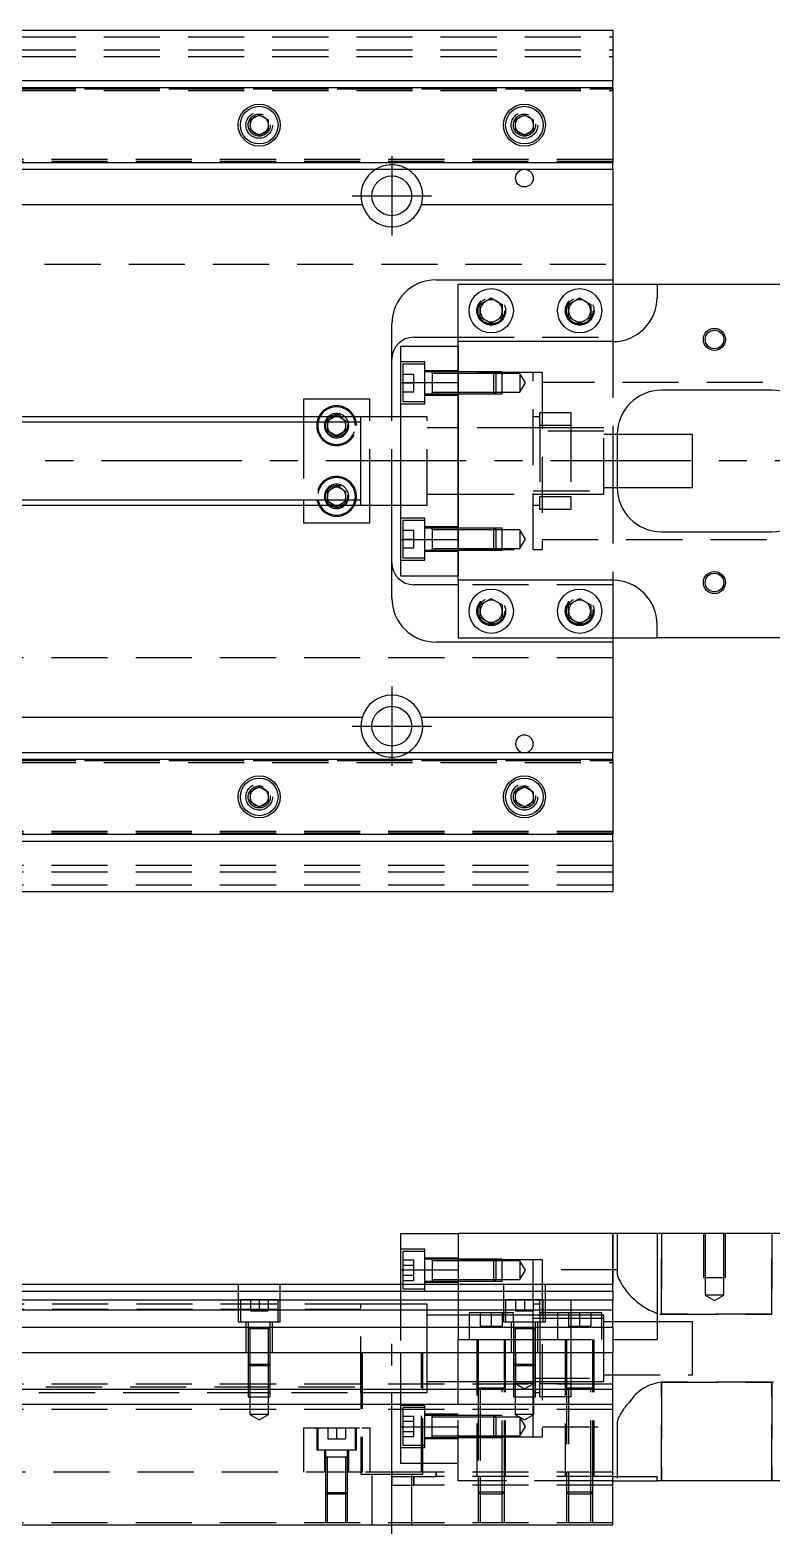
# Model space of a CAD drawing. Extents: x -20 to 1043, y -296 to 102.
# Drawn here: x 688.2 to 856, y -242.8 to 97.5 of the extents above; entities that cross this region are included whole.
import ezdxf

# ---------------------------------------------------------------- set-up
doc = ezdxf.new("R2010")
doc.units = 0
doc.linetypes.add('CENTER', pattern=[50.8, 31.75, -6.35, 6.35, -6.35])
doc.linetypes.add('DASHED', pattern=[19.05, 12.7, -6.35])
doc.layers.get('0').update_dxf_attribs({"linetype": 'CONTINUOUS'})
doc.layers.add('CENTER', color=1, linetype='CENTER')

msp = doc.modelspace()

# ---------------------------------------------------------------- linework, layer by layer
at = {"color": 3, "linetype": 'DASHED'}
for p, q in [((0, 96), (820, 96)), ((0, 93), (820, 93)), ((0, 91.5), (820, 91.5)), ((0, 84.2), (820, 84.2)), ((0, 83.8), (820, 83.8)), ((510, 84.204452), (820, 84.204452)), ((737.5, 76), (737.518502, 76.303588)), ((802.483582, 76.286038), (802.5, 76)), ((820, 68.2), (0, 68.2)), ((820, 67.8), (0, 67.8)), ((820, 67.795548), (510, 67.795548)), ((5.640312, 44.5), (820, 44.5)), ((820, 40), (820, 28)), ((789.5, 34), (789.520026, 34.346056)), ((809.5, 34), (809.520026, 34.346056)), ((785, 28), (820, 28)), ((820, 28), (820, 27)), ((785, 26), (785, 17.78342)), ((820, 27), (820, 6)), ((777.5, 22.42767), (772, 22.42767)), ((772.5, 21.92767), (772.5, 13.42767)), ((777.5, 21.92767), (772.5, 21.92767)), ((777.5, 12.92767), (777.5, 22.42767)), ((785, 20.42767), (777.5, 20.42767)), ((772.5, 19.67767), (775, 19.67767)), ((772.5, 17.67767), (775, 17.67767)), ((775, 17.67767), (775, 19.67767)), ((775, 15.67767), (775, 17.67767)), ((779.1, 20.17767), (777.5, 20.17767)), ((779.1, 20.17767), (779.095, 20.17767)), ((779.1, 20.17767), (779.1, 19.92022)), ((779.1, 19.920202), (779.1, 20.17767)), ((779.105, 20.17767), (779.1, 20.17767)), ((784.99998, 20.17767), (779.1, 20.17767)), ((779.1, 19.92022), (779.1, 15.435068)), ((784.99998, 19.77767), (779.1, 19.77767)), ((793.1, 20.17767), (785, 20.17767)), ((793.1, 20.177664), (785, 20.177664)), ((802, 20), (785, 20)), ((793.5, 19.77767), (785, 19.77767)), ((793.1, 15.17767), (793.1, 20.17767)), ((793.5, 19.77767), (793.1, 20.17767)), ((795, 20.177664), (793.10002, 20.177664)), ((793.5, 19.77767), (793.5, 15.57767)), ((795, 19.77767), (793.50002, 19.77767)), ((795, 15.177674), (795, 20.177664)), ((799, 19.77767), (795, 19.77767)), ((799, 19.77767), (799, 15.57767)), ((800.212436, 17.67767), (799, 19.77767)), ((799, 15.57767), (800.212436, 17.67767)), ((802, -20), (802, 20)), ((804, 20), (802, 20)), ((804, 20), (804, -20)), ((873, 17.75), (804, 17.75)), ((772.5, 15.67767), (775, 15.67767)), ((777.5, 15.17767), (779.1, 15.17767)), ((777.5, 14.92767), (785, 14.92767)), ((779.095, 15.17767), (779.1, 15.17767)), ((779.1, 15.57767), (784.99998, 15.57767)), ((779.1, 15.17767), (779.1, 15.435118)), ((779.1, 15.435068), (779.1, 15.17767)), ((779.1, 15.17767), (779.105, 15.17767)), ((779.1, 15.17767), (784.99998, 15.17767)), ((785, 15.57767), (793.5, 15.57767)), ((785, 15.177674), (793.1, 15.177674)), ((785, 15.17767), (793.1, 15.17767)), ((793.1, 15.17767), (793.5, 15.57767)), ((793.10002, 15.177674), (795, 15.177674)), ((793.50002, 15.57767), (795, 15.57767)), ((795, 15.57767), (799, 15.57767)), ((756.964102, 10), (757.5, 10.309402)), ((757.5, 10.309402), (758.035898, 10)), ((772, 12.92767), (777.5, 12.92767)), ((772.5, 13.42767), (777.5, 13.42767)), ((803.5, 11), (810.5, 11)), ((803.5, 8), (803.5, 11)), ((810.5, 11), (810.5, 8)), ((750, 10), (750, 8.75)), ((750, 8.75), (750, -8.75)), ((755.5, 9.1547), (756.964102, 10)), ((755.5, 8.75), (755.5, 9.1547)), ((755.5, 6.8453), (755.5, 8.75)), ((757.5, 5.690598), (755.5, 6.8453)), ((759.5, 6.8453), (757.5, 5.690598)), ((758.035898, 10), (759.5, 9.1547)), ((759.5, 9.1547), (759.5, 8.75)), ((759.5, 8.75), (759.5, 6.8453)), ((759.983582, 8.286038), (760, 8)), ((765, -10), (765, 10)), ((770, -10), (770, 10)), ((778, 10), (772, 10)), ((778, -10), (778, 10)), ((785, 7.5), (778, 7.5)), ((802.005, 7.5), (785, 7.5)), ((810.5, 7.5), (801.995, 7.5)), ((803.5, 10), (802, 10)), ((810.5, 8), (803.5, 8)), ((803.5, 8), (803.5, -8)), ((810.5, 8), (810.5, -8)), ((818, 7.5), (810.5, 7.5)), ((818, -7.5), (818, 7.5)), ((818, 6.75), (802, 6.75)), ((821, 6), (818, 6)), ((820, 6), (820, -6)), ((755.5, -6.8453), (757.5, -5.690598)), ((757.5, -5.690598), (759.5, -6.8453)), ((802, -6.75), (818, -6.75)), ((818, -6), (821, -6)), ((820, -6), (820, -27)), ((750, -8.75), (750, -10)), ((755.5, -8.75), (755.5, -6.8453)), ((755.5, -9.1547), (755.5, -8.75)), ((756.964102, -10), (755.5, -9.1547)), ((759.5, -9.1547), (758.035898, -10)), ((759.5, -6.8453), (759.5, -8.75)), ((759.5, -8.75), (759.5, -9.1547)), ((759.983582, -7.713962), (760, -8)), ((763, -10), (763, -9.999498)), ((772, -10), (778, -10)), ((778, -7.5), (785, -7.5)), ((785, -7.5), (802.005, -7.5)), ((801.995, -7.5), (810.5, -7.5)), ((802, -10), (803.5, -10)), ((803.5, -8), (810.5, -8)), ((803.5, -11), (803.5, -8)), ((810.5, -7.5), (818, -7.5)), ((810.5, -8), (810.5, -11)), ((777.5, -12.92767), (772, -12.92767)), ((772.5, -13.42767), (772.5, -21.92767)), ((777.5, -13.42767), (772.5, -13.42767)), ((777.5, -22.42767), (777.5, -12.92767)), ((810.5, -11), (803.5, -11)), ((772.5, -15.67767), (775, -15.67767)), ((775, -17.67767), (775, -15.67767)), ((785, -14.92767), (777.5, -14.92767)), ((779.1, -15.17767), (777.5, -15.17767)), ((779.1, -15.17767), (779.095, -15.17767)), ((779.1, -15.17767), (779.1, -15.435118)), ((779.1, -15.435136), (779.1, -15.17767)), ((784.99998, -15.17767), (779.1, -15.17767)), ((779.105, -15.17767), (779.1, -15.17767)), ((779.1, -15.435118), (779.1, -19.920272)), ((784.99998, -15.57767), (779.1, -15.57767)), ((793.1, -15.17767), (785, -15.17767)), ((793.1, -15.177674), (785, -15.177674)), ((793.5, -15.57767), (785, -15.57767)), ((793.1, -20.17767), (793.1, -15.17767)), ((793.5, -15.57767), (793.1, -15.17767)), ((795, -15.177674), (793.10002, -15.177674)), ((793.5, -15.57767), (793.5, -19.77767)), ((795, -15.57767), (793.50002, -15.57767)), ((795, -20.177664), (795, -15.177674)), ((799, -15.57767), (795, -15.57767)), ((799, -15.57767), (799, -19.77767)), ((800.212436, -17.67767), (799, -15.57767)), ((772.5, -17.67767), (775, -17.67767)), ((772.5, -19.67767), (775, -19.67767)), ((775, -19.67767), (775, -17.67767)), ((777.5, -20.17767), (779.1, -20.17767)), ((779.095, -20.17767), (779.1, -20.17767)), ((779.1, -19.77767), (784.99998, -19.77767)), ((779.1, -20.17767), (779.1, -19.92022)), ((779.1, -19.920272), (779.1, -20.17767)), ((779.1, -20.17767), (784.99998, -20.17767)), ((779.1, -20.17767), (779.105, -20.17767)), ((785, -17.78342), (785, -26)), ((785, -19.77767), (793.5, -19.77767)), ((785, -20), (802, -20)), ((785, -20.177664), (793.1, -20.177664)), ((785, -20.17767), (793.1, -20.17767)), ((793.1, -20.17767), (793.5, -19.77767)), ((793.10002, -20.177664), (795, -20.177664)), ((793.50002, -19.77767), (795, -19.77767)), ((795, -19.77767), (799, -19.77767)), ((799, -19.77767), (800.212436, -17.67767)), ((802, -20), (804, -20)), ((804, -17.75), (873, -17.75)), ((772, -22.42767), (777.5, -22.42767)), ((772.5, -21.92767), (777.5, -21.92767)), ((777.5, -20.42767), (785, -20.42767)), ((820, -27), (820, -28)), ((820, -28), (785, -28)), ((820, -28), (820, -40)), ((789.5, -34), (789.520026, -33.653944)), ((815.477798, -33.635694), (815.5, -34)), ((820, -44.5), (5.640312, -44.5)), ((0, -67.8), (820, -67.8)), ((510, -67.795548), (820, -67.795548)), ((0, -68.2), (820, -68.2)), ((742.483582, -75.713962), (742.5, -76)), ((802.483582, -75.713962), (802.5, -76)), ((820, -83.8), (0, -83.8)), ((820, -84.2), (0, -84.2)), ((820, -84.204452), (510, -84.204452)), ((820, -91.5), (0, -91.5)), ((820, -93), (0, -93)), ((820, -96), (0, -96)), ((820, -174.76), (820, -186.26)), ((821, -174.76), (821, -184.054836)), ((831, -193.074786), (831, -174.76)), ((831, -174.76), (831, -193.074786)), ((840.500006, -174.76), (840.500006, -184.76)), ((840.9, -174.76), (840.9, -184.76)), ((845.1, -184.76), (845.1, -174.76)), ((845.499994, -184.76), (845.499994, -174.76)), ((856, -174.76), (856, -193.074786)), ((856, -193.074786), (856, -174.76)), ((777.5, -178.33233), (772, -178.33233)), ((772.5, -178.83233), (772.5, -183.08233)), ((777.5, -178.83233), (772.5, -178.83233)), ((777.5, -183.08233), (777.5, -178.33233)), ((785, -180.33233), (777.5, -180.33233)), ((772.5, -180.77293), (775, -180.77293)), ((772.5, -181.92763), (775, -181.92763)), ((772.5, -183.08233), (772.5, -186.26)), ((775, -181.92763), (775, -180.77293)), ((775, -184.237032), (775, -181.92763)), ((779.1, -180.58233), (777.5, -180.58233)), ((777.5, -187.83233), (777.5, -183.08233)), ((779.1, -180.58233), (779.095, -180.58233)), ((779.1, -180.582326), (779.1, -180.583182)), ((779.1, -180.58233), (779.1, -180.83978)), ((779.1, -180.839798), (779.1, -180.58233)), ((784.99998, -180.58233), (779.1, -180.58233)), ((779.105, -180.58233), (779.1, -180.58233)), ((779.1, -180.83978), (779.1, -185.58233)), ((784.99998, -180.98233), (779.1, -180.98233)), ((793.1, -180.58233), (785, -180.58233)), ((793.100006, -180.582336), (785, -180.582336)), ((793.27767, -180.76), (785, -180.76)), ((793.5, -180.98233), (785, -180.98233)), ((793.1, -183.08233), (793.1, -180.58233)), ((793.5, -180.98233), (793.1, -180.58233)), ((793.1, -185.58233), (793.1, -183.08233)), ((795, -180.582336), (793.10002, -180.582336)), ((795, -180.76), (793.27767, -180.76)), ((793.5, -180.98233), (793.5, -185.18233)), ((795, -180.98233), (793.50002, -180.98233)), ((795, -185.582326), (795, -180.582336)), ((802, -180.76), (795, -180.76)), ((799, -180.98233), (795, -180.98233)), ((799, -180.98233), (799, -185.18233)), ((800.212436, -183.08233), (799, -180.98233)), ((799, -185.18233), (800.212436, -183.08233)), ((802, -189.76), (802, -180.76)), ((804, -180.76), (802, -180.76)), ((804, -180.76), (804, -220.76)), ((821, -183.01), (804, -183.01)), ((735.25, -186.26), (735.25, -194.76)), ((744.75, -194.76), (744.75, -186.26)), ((772, -186.26), (772, -201.76)), ((772.5, -184.237032), (775, -184.237032)), ((772.5, -185.391732), (775, -185.391732)), ((772.5, -186.26), (772.5, -187.33233)), ((775, -185.391732), (775, -184.237032)), ((777.5, -185.58233), (779.105, -185.58233)), ((777.5, -185.83233), (785, -185.83233)), ((779.095, -185.58233), (784.99998, -185.58233)), ((779.1, -185.18233), (784.99998, -185.18233)), ((785, -185.18233), (793.5, -185.18233)), ((785, -185.582326), (793.100006, -185.582326)), ((785, -185.58233), (793.1, -185.58233)), ((785, -186.26), (785, -198.76)), ((793.1, -185.58233), (793.5, -185.18233)), ((793.10002, -185.582326), (795, -185.582326)), ((793.50002, -185.18233), (795, -185.18233)), ((795, -185.18233), (799, -185.18233)), ((795.25, -186.26), (795.25, -194.76)), ((804.75, -194.76), (804.75, -186.26)), ((821, -184.054836), (821.035862, -184.383408)), ((840.500006, -184.76), (845.499994, -184.76)), ((840.9, -184.76), (840.9, -188.76)), ((845.1, -188.76), (845.1, -184.76)), ((744.25, -189.76), (735.75, -189.76)), ((735.75, -189.76), (735.75, -194.76)), ((738, -189.76), (738, -192.26)), ((740, -189.76), (740, -192.26)), ((742, -189.76), (742, -192.26)), ((744.25, -194.76), (744.25, -189.76)), ((772, -187.83233), (777.5, -187.83233)), ((772.5, -187.33233), (777.5, -187.33233)), ((804.25, -189.76), (795.75, -189.76)), ((795.75, -189.76), (795.75, -194.76)), ((798, -189.76), (798, -192.26)), ((800, -189.76), (800, -192.26)), ((802, -189.76), (802, -192.26)), ((803.5, -192.76), (803.5, -189.76)), ((804.25, -189.76), (810.5, -189.76)), ((804.25, -194.76), (804.25, -189.76)), ((810.5, -189.76), (810.5, -192.76)), ((843, -188.76), (840.9, -188.76)), ((840.9, -188.76), (843, -189.972436)), ((845.1, -188.76), (843, -188.76)), ((843, -189.972436), (845.1, -188.76)), ((763, -192.01), (25, -192.01)), ((763, -190.76), (503.5, -190.76)), ((738, -192.26), (740, -192.26)), ((740, -192.26), (742, -192.26)), ((763, -190.76), (762.995, -190.76)), ((763, -190.760502), (763, -190.76)), ((772, -190.76), (763, -190.76)), ((763.005, -190.76), (763, -190.76)), ((763, -210.76), (763, -190.760502)), ((778, -190.76), (772, -190.76)), ((778, -200.76), (778, -190.76)), ((778, -200.76), (778, -190.76)), ((785, -193.26), (778, -193.26)), ((787.5, -193.26), (785, -193.26)), ((795.75, -192.76), (787.5, -192.76)), ((787.5, -192.76), (787.5, -198.76)), ((795.75, -193.26), (787.5, -193.26)), ((790, -192.76), (790, -195.76)), ((792.5, -192.76), (792.5, -195.76)), ((795, -192.76), (795, -195.76)), ((797.5, -192.76), (795.75, -192.76)), ((797.5, -193.26), (795.75, -193.26)), ((797.5, -194.76), (797.5, -192.76)), ((802, -193.26), (797.5, -193.26)), ((798, -192.26), (800, -192.26)), ((800, -192.26), (802, -192.26)), ((802, -193.26), (801.995, -193.26)), ((803.5, -190.76), (802, -190.76)), ((802, -194.76), (802, -192.26)), ((802.005, -193.26), (802, -193.26)), ((803.5, -193.26), (802, -193.26)), ((804.25, -192.76), (803.5, -192.76)), ((803.5, -192.76), (803.5, -194.76)), ((804.25, -193.26), (803.5, -193.26)), ((807.5, -192.76), (804.25, -192.76)), ((807.5, -193.26), (804.25, -193.26)), ((817.5, -192.76), (807.5, -192.76)), ((807.5, -192.76), (807.5, -198.76)), ((810.5, -193.26), (807.5, -193.26)), ((810, -192.76), (810, -195.76)), ((810.5, -192.76), (810.5, -198.76)), ((817.5, -193.26), (810.5, -193.26)), ((812.5, -192.76), (812.5, -195.76)), ((815, -192.76), (815, -195.76)), ((817.5, -198.76), (817.5, -192.76)), ((818, -193.26), (817.5, -193.26)), ((818, -198.76), (818, -193.26)), ((830.61503, -193.059374), (831, -193.074786)), ((856, -193.074786), (831, -193.074786)), ((831, -193.074786), (856, -193.074786)), ((735.25, -194.76), (744.75, -194.76)), ((737, -194.76), (737, -201.76)), ((737.5, -194.76), (737.5, -196.36)), ((737.5, -196.355), (737.5, -196.36)), ((737.5, -196.36), (737.757448, -196.36)), ((737.757468, -196.36), (737.5, -196.36)), ((737.5, -196.36), (737.5, -196.365)), ((737.5, -196.36), (737.5, -201.75998)), ((742.242552, -196.36), (737.757468, -196.36)), ((737.9, -196.36), (737.9, -201.75998)), ((742.1, -201.75998), (742.1, -196.36)), ((742.5, -196.36), (742.242552, -196.36)), ((742.242602, -196.36), (742.5, -196.36)), ((742.5, -196.36), (742.5, -194.76)), ((742.5, -196.36), (742.5, -196.355)), ((742.5, -196.365), (742.5, -196.36)), ((742.5, -201.75998), (742.5, -196.36)), ((743, -201.76), (743, -194.76)), ((790, -195.76), (792.5, -195.76)), ((792.5, -195.76), (795, -195.76)), ((795.25, -194.76), (804.75, -194.76)), ((797, -194.76), (797, -201.76)), ((797.5, -194.76), (797.5, -196.36)), ((797.5, -196.355), (797.5, -196.36)), ((797.5, -196.36), (797.757448, -196.36)), ((797.757468, -196.36), (797.5, -196.36)), ((797.5, -196.36), (797.5, -201.75998)), ((797.5, -196.36), (797.5, -196.365)), ((802.242552, -196.36), (797.757468, -196.36)), ((797.9, -196.36), (797.9, -201.75998)), ((803.5, -194.01), (802, -194.01)), ((802, -196.358864), (802, -194.76)), ((802, -198.76), (802, -196.358864)), ((802.1, -201.75998), (802.1, -196.36)), ((802.5, -196.36), (802.242552, -196.36)), ((802.242602, -196.36), (802.5, -196.36)), ((802.5, -196.36), (802.5, -194.76)), ((802.5, -196.36), (802.5, -196.355)), ((802.5, -201.75998), (802.5, -196.36)), ((802.5, -196.365), (802.5, -196.36)), ((803, -201.76), (803, -194.76)), ((804.25, -194.01), (803.5, -194.01)), ((803.5, -194.76), (803.5, -198.76)), ((807.5, -194.01), (804.25, -194.01)), ((810.5, -194.01), (807.5, -194.01)), ((810, -195.76), (812.5, -195.76)), ((817.5, -194.01), (810.5, -194.01)), ((812.5, -195.76), (815, -195.76)), ((818, -194.01), (817.5, -194.01)), ((820, -194.76), (818, -194.76)), ((830, -194.76), (820, -194.76)), ((838, -194.76), (830, -194.76)), ((838, -200.76), (838, -194.76)), ((785, -201.76), (785, -198.76)), ((785, -198.76), (797.5, -198.76)), ((789.25, -198.76), (789.25, -229.76)), ((789.5, -198.76), (789.5, -201.76)), ((795.5, -209.765), (795.5, -198.76)), ((795.75, -229.76), (795.75, -198.76)), ((797.5, -198.76), (797.9, -198.76)), ((797.9, -198.76), (802.1, -198.76)), ((802, -200.76), (802, -198.76)), ((802.1, -198.76), (802.5, -198.76)), ((802.5, -198.76), (820, -198.76)), ((803.5, -198.76), (803.5, -208.76)), ((809.25, -198.76), (809.25, -229.76)), ((809.5, -198.76), (809.5, -209.765)), ((810.5, -198.76), (810.5, -208.76)), ((815.5, -209.765), (815.5, -198.76)), ((815.75, -229.76), (815.75, -198.76)), ((818, -200.76), (818, -198.76)), ((737.5, -201.76), (737.5, -204.36)), ((737.500006, -201.76), (737.500006, -204.360006)), ((737.9, -201.76), (737.9, -204.76)), ((742.1, -204.76), (742.1, -201.76)), ((742.499994, -204.360006), (742.499994, -201.76)), ((742.5, -204.36), (742.5, -201.76)), ((763, -201.76), (763, -229.26)), ((763.291796, -201.76), (763.291796, -228.76)), ((772, -201.76), (772, -210.06)), ((776.708204, -228.76), (776.708204, -201.76)), ((777, -229.26), (777, -201.76)), ((778, -210.76), (778, -200.76)), ((778, -210.76), (778, -200.76)), ((785, -210.06), (785, -201.76)), ((789.5, -201.76), (789.5, -209.76)), ((797.5, -201.76), (797.5, -204.36)), ((797.500006, -201.76), (797.500006, -204.360006)), ((797.9, -201.76), (797.9, -204.76)), ((798, -201.76), (798, -208.76)), ((802, -201.76), (802, -200.76)), ((802, -208.76), (802, -201.76)), ((802.1, -204.76), (802.1, -201.76)), ((802.499994, -204.360006), (802.499994, -201.76)), ((802.5, -204.36), (802.5, -201.76)), ((818, -208.26), (818, -200.76)), ((838, -206.76), (838, -200.76)), ((737.5, -204.36), (742.5, -204.36)), ((737.5, -204.36), (737.9, -204.76)), ((737.500006, -204.36002), (737.500006, -210.06)), ((742.1, -204.76), (737.9, -204.76)), ((737.9, -204.76002), (737.9, -211.76)), ((742.1, -204.76), (742.5, -204.36)), ((742.1, -211.76), (742.1, -204.76002)), ((742.499994, -210.06), (742.499994, -204.36002)), ((797.5, -204.36), (802.5, -204.36)), ((797.5, -204.36), (797.9, -204.76)), ((797.500006, -204.36002), (797.500006, -210.06)), ((802.1, -204.76), (797.9, -204.76)), ((797.9, -204.76002), (797.9, -211.76)), ((802, -207.51), (818, -207.51)), ((802.1, -204.76), (802.5, -204.36)), ((802.1, -211.76), (802.1, -204.76002)), ((802.499994, -210.06), (802.499994, -204.36002)), ((818, -206.76), (838, -206.76)), ((820, -208.91), (0, -208.91)), ((25, -209.51), (763, -209.51)), ((442.499994, -210.76), (763, -210.76)), ((737.500006, -210.06), (737.500006, -211.76)), ((737.500006, -210.76), (742.499994, -210.76)), ((742.499994, -211.76), (742.499994, -210.06)), ((762.995, -210.76), (763, -210.76)), ((763, -210.76), (763.291796, -210.76)), ((763, -210.76), (763.005, -210.76)), ((763.291796, -210.76), (772, -210.76)), ((772, -210.06), (772, -213.46)), ((772, -210.76), (778, -210.76)), ((778, -208.26), (785, -208.26)), ((785, -208.26), (789.5, -208.26)), ((785, -213.46), (785, -210.06)), ((789.5, -208.26), (802.005, -208.26)), ((789.5, -209.755), (789.5, -209.76)), ((789.849602, -209.76), (789.5, -209.76)), ((789.5, -209.76), (789.5, -209.765)), ((789.5, -209.76), (789.5, -210.06)), ((789.5, -210.06), (789.5, -213.46)), ((795.15035, -209.76), (789.849602, -209.76)), ((790, -209.76), (790, -210.06)), ((790, -210.06), (790, -213.46)), ((795, -229.75998), (795, -209.76)), ((795.5, -209.76), (795.15035, -209.76)), ((795.5, -229.75998), (795.5, -209.755)), ((797.500006, -210.06), (797.500006, -211.76)), ((802, -208.76), (798, -208.76)), ((798, -208.76), (800, -209.9147)), ((800, -209.9147), (802, -208.76)), ((801.995, -208.26), (810.5, -208.26)), ((802, -220.76), (802, -208.76)), ((802, -210.76), (803.5, -210.76)), ((802.005, -208.26), (810.5, -208.26)), ((802.499994, -211.76), (802.499994, -210.06)), ((803.5, -208.76), (810.5, -208.76)), ((803.5, -211.76), (803.5, -208.76)), ((809.5, -209.755), (809.5, -229.75998)), ((809.5, -209.76), (809.84965, -209.76)), ((809.849602, -209.76), (809.5, -209.76)), ((815.15035, -209.76), (809.849602, -209.76)), ((810, -209.76), (810, -229.75998)), ((810.5, -208.26), (818, -208.26)), ((810.5, -208.76), (810.5, -211.76)), ((815, -229.75998), (815, -209.76)), ((815.150204, -209.76), (815.5, -209.76)), ((815.5, -209.76), (815.15035, -209.76)), ((815.5, -229.75998), (815.5, -209.755)), ((831, -208.445214), (856, -208.445214)), ((856, -208.445214), (831, -208.445214)), ((831, -230.76), (831, -208.445214)), ((831, -208.445214), (831, -230.76)), ((856, -208.445214), (856, -230.76)), ((856, -230.76), (856, -208.445214)), ((856.383512, -208.460578), (856, -208.445214)), ((737.500006, -211.76), (742.499994, -211.76)), ((737.9, -211.76), (737.9, -215.76)), ((742.1, -215.76), (742.1, -211.76)), ((772, -213.46), (772, -218.54342)), ((777.5, -213.68767), (772, -213.68767)), ((772.5, -214.18767), (772.5, -218.43767)), ((777.5, -214.18767), (772.5, -214.18767)), ((777.5, -218.43767), (777.5, -213.68767)), ((785, -229.76), (785, -213.46)), ((789.5, -213.46), (789.5, -229.75998)), ((790, -213.46), (790, -229.75998)), ((797.500006, -211.76), (802.499994, -211.76)), ((797.9, -211.76), (797.9, -215.76)), ((802.1, -215.76), (802.1, -211.76)), ((810.5, -211.76), (803.5, -211.76)), ((820, -214.61), (0, -214.61)), ((742.1, -215.76), (737.9, -215.76)), ((737.9, -215.76), (740, -216.972436)), ((740, -216.972436), (742.1, -215.76)), ((772.5, -216.128268), (775, -216.128268)), ((772.5, -217.282968), (775, -217.282968)), ((775, -217.282968), (775, -216.128268)), ((775, -219.59237), (775, -217.282968)), ((785, -215.68767), (777.5, -215.68767)), ((779.105, -215.93767), (777.5, -215.93767)), ((784.99998, -215.93767), (779.095, -215.93767)), ((779.1, -215.93767), (779.1, -216.195118)), ((779.1, -220.93767), (779.1, -215.93767)), ((784.99998, -216.33767), (779.1, -216.33767)), ((789.5, -215.93767), (785, -215.93767)), ((789.5, -215.937674), (785, -215.937674)), ((789.5, -216.33767), (785, -216.33767)), ((790, -215.93767), (789.5, -215.93767)), ((790, -215.937674), (789.5, -215.937674)), ((790, -216.33767), (789.5, -216.33767)), ((793.1, -215.93767), (790, -215.93767)), ((793.100006, -215.937674), (790, -215.937674)), ((793.5, -216.33767), (790, -216.33767)), ((793.1, -218.43767), (793.1, -215.93767)), ((793.5, -216.33767), (793.1, -215.93767)), ((795, -215.937674), (793.10002, -215.937674)), ((793.5, -216.33767), (793.5, -218.43767)), ((795, -216.33767), (793.50002, -216.33767)), ((799, -216.33767), (795, -216.33767)), ((802.1, -215.76), (797.9, -215.76)), ((797.9, -215.76), (800, -216.972436)), ((799, -216.33767), (799, -220.53767)), ((800.212436, -218.43767), (799, -216.33767)), ((800, -216.972436), (802.1, -215.76)), ((821.02814, -217.176646), (821, -217.465164)), ((821, -217.465164), (821, -230.76)), ((821.119076, -216.829652), (821.02814, -217.176646)), ((750, -218.76), (750, -228.76)), ((750, -218.76), (763.291796, -218.76)), ((753, -218.76), (753, -223.76)), ((753.25, -218.76), (753.25, -223.76)), ((755.5, -218.76), (755.5, -221.26)), ((757.5, -218.76), (757.5, -221.26)), ((759.5, -218.76), (759.5, -221.26)), ((761.75, -223.76), (761.75, -218.76)), ((762, -223.76), (762, -218.76)), ((763.291796, -218.76), (765, -218.76)), ((765, -218.76), (765, -228.76)), ((772, -218.54342), (772, -226.76)), ((772, -218.54342), (776.708204, -218.54342)), ((772.5, -218.43767), (772.5, -222.68767)), ((772.5, -219.59237), (775, -219.59237)), ((772.5, -220.74707), (775, -220.74707)), ((775, -220.74707), (775, -219.59237)), ((776.708204, -218.54342), (785, -218.54342)), ((777.5, -223.18767), (777.5, -218.43767)), ((777.5, -220.93767), (779.105, -220.93767)), ((779.095, -220.93767), (784.99998, -220.93767)), ((779.1, -220.53767), (784.99998, -220.53767)), ((785, -220.53767), (789.5, -220.53767)), ((785, -220.76), (789.5, -220.76)), ((785, -220.937664), (789.5, -220.937664)), ((785, -220.93767), (789.5, -220.93767)), ((789.5, -220.53767), (790, -220.53767)), ((789.5, -220.76), (790, -220.76)), ((789.5, -220.937664), (790, -220.937664)), ((789.5, -220.93767), (790, -220.93767)), ((790, -220.53767), (793.5, -220.53767)), ((790, -220.76), (793.27767, -220.76)), ((790, -220.937664), (793.100006, -220.937664)), ((790, -220.93767), (793.1, -220.93767)), ((793.1, -220.93767), (793.1, -218.43767)), ((793.1, -220.93767), (793.5, -220.53767)), ((793.10002, -220.937664), (795, -220.937664)), ((793.27767, -220.76), (802, -220.76)), ((793.5, -218.43767), (793.5, -220.53767)), ((793.50002, -220.53767), (795, -220.53767)), ((795, -220.53767), (799, -220.53767)), ((799, -220.53767), (800.212436, -218.43767)), ((802, -220.76), (804, -220.76)), ((804, -218.51), (821, -218.51)), ((753, -223.76), (762, -223.76)), ((754.75, -223.76), (754.75, -228.76)), ((755, -223.76), (755, -225.365)), ((755.5, -221.26), (757.5, -221.26)), ((757.5, -221.26), (759.5, -221.26)), ((760, -225.365), (760, -223.76)), ((760.25, -228.76), (760.25, -223.76)), ((772, -223.18767), (777.5, -223.18767)), ((772.5, -222.68767), (777.5, -222.68767)), ((777.5, -221.18767), (785, -221.18767)), ((755, -225.355), (755, -228.75998)), ((755, -225.36), (755.257448, -225.36)), ((755.257468, -225.36), (755, -225.36)), ((759.742552, -225.36), (755.257468, -225.36)), ((755.4, -225.36), (755.4, -228.75998)), ((759.6, -228.75998), (759.6, -225.36)), ((760, -225.36), (759.742552, -225.36)), ((759.742602, -225.36), (760, -225.36)), ((760, -228.75998), (760, -225.355)), ((772, -226.76), (785, -226.76)), ((763.291796, -228.76), (0, -228.76)), ((755, -228.76), (755, -233.36)), ((755.000006, -228.76), (755.000006, -233.360006)), ((755.4, -228.76), (755.4, -233.76)), ((759.6, -233.76), (759.6, -228.76)), ((759.999994, -233.360006), (759.999994, -228.76)), ((760, -233.36), (760, -228.76)), ((763, -229.26), (770, -229.26)), ((776.708204, -228.76), (763.291796, -228.76)), ((776.708204, -228.76), (763.291796, -228.76)), ((765.5, -229.26), (765.5, -240.76)), ((765.5, -229.26), (765.5, -240.76)), ((770, -228.76), (770, -229.76)), ((770, -229.26), (777, -229.26)), ((770, -229.76), (780, -229.76)), ((770, -229.76), (770, -231.76)), ((774.5, -240.76), (774.5, -229.26)), ((775, -231.76), (775, -229.76)), ((775, -229.76), (775, -231.76)), ((820, -228.76), (776.708204, -228.76)), ((780, -229.76), (780, -228.76)), ((780, -228.76), (780, -229.76)), ((820, -229.76), (780, -229.76)), ((785, -230.76), (785, -229.76)), ((815, -230.76), (785, -230.76)), ((789.5, -229.76), (789.5, -233.26)), ((789.500006, -229.76), (789.500006, -233.260006)), ((790, -229.76), (790, -233.76)), ((795, -233.76), (795, -229.76)), ((795.499994, -233.260006), (795.499994, -229.76)), ((795.5, -233.26), (795.5, -229.76)), ((809.5, -229.76), (809.5, -233.26)), ((809.500006, -229.76), (809.500006, -233.260006)), ((810, -229.76), (810, -233.76)), ((815, -233.76), (815, -229.76)), ((815.5, -230.76), (815, -230.76)), ((815.499994, -233.260006), (815.499994, -229.76)), ((815.5, -233.26), (815.5, -229.76)), ((820, -230.76), (815.5, -230.76)), ((755, -233.36), (760, -233.36)), ((755, -233.36), (755.4, -233.76)), ((755.000006, -233.36002), (755.000006, -240.26)), ((759.6, -233.76), (755.4, -233.76)), ((755.4, -233.76002), (755.4, -240.26)), ((759.6, -233.76), (760, -233.36)), ((759.6, -240.26), (759.6, -233.76002)), ((759.999994, -240.26), (759.999994, -233.36002)), ((770, -231.76), (775, -231.76)), ((820, -231.76), (775, -231.76)), ((789.5, -233.26), (795.5, -233.26)), ((789.5, -233.26), (790, -233.76)), ((789.500006, -233.26002), (789.500006, -240.26)), ((795, -233.76), (790, -233.76)), ((790, -233.76002), (790, -240.26)), ((795, -233.76), (795.5, -233.26)), ((795, -240.26), (795, -233.76002)), ((795.499994, -240.26), (795.499994, -233.26002)), ((809.5, -233.26), (815.5, -233.26)), ((809.5, -233.26), (810, -233.76)), ((809.500006, -233.26002), (809.500006, -240.26)), ((815, -233.76), (810, -233.76)), ((810, -233.76002), (810, -240.26)), ((815, -233.76), (815.5, -233.26)), ((815, -240.26), (815, -233.76002)), ((815.499994, -240.26), (815.499994, -233.26002)), ((820, -240.26), (6.499992, -240.26))]:
    msp.add_line(p, q, dxfattribs=at)
at = {"color": 7, "linetype": 'CONTINUOUS'}
for p, q in [((510, 97.5), (820, 97.5)), ((820, 97.5), (820, 86)), ((820, 86), (510, 86)), ((820, 84.460392), (820, 86)), ((820, 84.460392), (510, 84.460392)), ((820, 84.460392), (820, 67.539608)), ((738, 77.1547), (740, 78.309402)), ((740, 78.309402), (742, 77.1547)), ((798, 77.1547), (800, 78.309402)), ((800, 78.309402), (802, 77.1547)), ((738, 74.8453), (738, 77.1547)), ((742, 77.1547), (742, 74.8453)), ((798, 74.8453), (798, 77.1547)), ((802, 77.1547), (802, 74.8453)), ((740, 73.690598), (738, 74.8453)), ((742, 74.8453), (740, 73.690598)), ((800, 73.690598), (798, 74.8453)), ((802, 74.8453), (800, 73.690598)), ((510, 67.539608), (820, 67.539608)), ((510, 66), (820, 66)), ((820, 66), (820, 67.539608)), ((820, 66), (820, 58)), ((656.708204, 58), (763.291796, 58)), ((776.708204, 58), (820, 58)), ((820, 58), (820, 41)), ((780, 41), (820, 41)), ((820, 41), (820, 40)), ((785, 27), (785, 40)), ((785, 40), (830, 40)), ((830, 40), (830, 37)), ((830, 40), (866, 40)), ((790, 35.443376), (792.5, 36.886752)), ((790, 32.556624), (790, 35.443376)), ((792.5, 36.886752), (795, 35.443376)), ((795, 35.443376), (795, 32.556624)), ((810, 35.443376), (812.5, 36.886752)), ((810, 32.556624), (810, 35.443376)), ((812.5, 36.886752), (815, 35.443376)), ((815, 35.443376), (815, 32.556624)), ((770, 10), (770, 31)), ((792.5, 31.113248), (790, 32.556624)), ((795, 32.556624), (792.5, 31.113248)), ((812.5, 31.113248), (810, 32.556624)), ((815, 32.556624), (812.5, 31.113248)), ((775, 28), (785, 28)), ((772, 26), (785, 26)), ((772, 26), (772, 17.78342)), ((785, 17.78342), (785, 27)), ((820, 27), (785, 27)), ((772, 17.78342), (785, 17.78342)), ((772, 17.78342), (772, -17.78342)), ((785, 17.78342), (785, -17.78342)), ((785, -17.78342), (785, 17.78342)), ((750, 14), (750, 10)), ((765, 14), (750, 14)), ((765, 10), (765, 14)), ((856, 16), (831, 16)), ((763, 10), (510, 10)), ((763, 10), (762.995, 10)), ((763, -9.999498), (763, 10)), ((772, 10), (763, 10)), ((763.005, 10), (763, 10)), ((821, 6), (821, -6)), ((838, 6), (821, 6)), ((838, -6), (838, 6)), ((821, -6), (838, -6)), ((510, -10), (763, -10)), ((750, -10), (750, -14)), ((757.5, -10.309402), (756.964102, -10)), ((758.035898, -10), (757.5, -10.309402)), ((762.995, -10), (763, -10)), ((763, -10), (772, -10)), ((763, -10), (763.005, -10)), ((765, -14), (765, -10)), ((770, -31), (770, -10)), ((750, -14), (765, -14)), ((831, -16), (856, -16)), ((772, -17.78342), (785, -17.78342)), ((772, -17.78342), (772, -26)), ((785, -27), (785, -17.78342)), ((772, -26), (785, -26)), ((820, -27), (785, -27)), ((785, -27), (785, -40)), ((785, -28), (775, -28)), ((790, -32.556624), (792.5, -31.113248)), ((790, -35.443376), (790, -32.556624)), ((792.5, -31.113248), (795, -32.556624)), ((795, -32.556624), (795, -35.443376)), ((810, -32.556624), (812.5, -31.113248)), ((810, -35.443376), (810, -32.556624)), ((812.5, -31.113248), (815, -32.556624)), ((815, -32.556624), (815, -35.443376)), ((792.5, -36.886752), (790, -35.443376)), ((795, -35.443376), (792.5, -36.886752)), ((812.5, -36.886752), (810, -35.443376)), ((815, -35.443376), (812.5, -36.886752)), ((830, -40), (830, -37)), ((785, -40), (830, -40)), ((820, -40), (820, -41)), ((866, -40), (830, -40)), ((820, -41), (780, -41)), ((820, -41), (820, -58)), ((763.291796, -58), (656.708204, -58)), ((820, -58), (776.708204, -58)), ((820, -58), (820, -66)), ((820, -66), (510, -66)), ((820, -67.539608), (510, -67.539608)), ((820, -67.539608), (820, -66)), ((820, -67.539608), (820, -84.460392)), ((738, -74.8453), (740, -73.690598)), ((738, -77.1547), (738, -74.8453)), ((740, -73.690598), (742, -74.8453)), ((742, -74.8453), (742, -77.1547)), ((798, -74.8453), (800, -73.690598)), ((798, -77.1547), (798, -74.8453)), ((800, -73.690598), (802, -74.8453)), ((802, -74.8453), (802, -77.1547)), ((740, -78.309402), (738, -77.1547)), ((742, -77.1547), (740, -78.309402)), ((800, -78.309402), (798, -77.1547)), ((802, -77.1547), (800, -78.309402)), ((510, -84.460392), (820, -84.460392)), ((820, -86), (820, -84.460392)), ((510, -86), (820, -86)), ((820, -86), (820, -97.5)), ((820, -97.5), (510, -97.5)), ((772, -174.76), (785, -174.76)), ((772, -174.76), (772, -182.97658)), ((785, -174.76), (785, -186.26)), ((820, -174.76), (785, -174.76)), ((820, -186.26), (820, -174.76)), ((830, -174.76), (820, -174.76)), ((830, -174.76), (830, -198.76)), ((866, -174.76), (830, -174.76)), ((772, -182.97658), (785, -182.97658)), ((772, -182.97658), (772, -186.26)), ((503.5, -186.26), (820, -186.26)), ((820, -187.799608), (820, -186.26)), ((503.5, -187.799608), (820, -187.799608)), ((820, -189.88154), (503.5, -189.88154)), ((820, -187.799608), (820, -189.88154)), ((820, -192.096666), (820, -189.88154)), ((820, -192.096666), (503.5, -192.096666)), ((820, -195.941934), (820, -192.096666)), ((503.5, -195.941934), (820, -195.941934)), ((820, -195.941934), (820, -201.76)), ((820, -198.76), (830, -198.76)), ((820, -201.76), (0, -201.76)), ((820, -210.06), (820, -201.76)), ((820, -210.06), (0, -210.06)), ((820, -213.46), (820, -210.06)), ((820, -213.46), (0, -213.46)), ((820, -240.76), (820, -213.46)), ((820, -229.76), (830, -229.76)), ((820, -230.76), (830, -230.76)), ((830, -230.76), (830, -229.76)), ((878, -230.76), (830, -230.76)), ((820, -240.76), (0, -240.76))]:
    msp.add_line(p, q, dxfattribs=at)
at = {"color": 3, "linetype": 'CONTINUOUS'}
for p, q in [((763, 8.75), (510, 8.75)), ((510, -8.75), (763, -8.75))]:
    msp.add_line(p, q, dxfattribs=at)
at = {"color": 7, "linetype": 'CONTINUOUS'}
for centre, radius in [((740, 76), 4.75), ((740, 76), 4.25), ((800, 76), 4.75), ((800, 76), 4.25), ((800, 64), 2), ((770, 60), 4.5), ((792.5, 34), 5), ((812.5, 34), 5), ((843, 27.5), 2.1), ((843, -27.5), 2.1), ((792.5, -34), 5), ((812.5, -34), 5), ((770, -60), 4.5), ((740, -76), 4.75), ((800, -76), 4.75), ((740, -76), 4.25), ((800, -76), 4.25)]:
    msp.add_circle(centre, radius, dxfattribs=at)
at = {"color": 3, "linetype": 'DASHED'}
for centre, radius in [((740, 76), 3), ((740, 76), 2.5), ((800, 76), 3), ((800, 76), 2.5), ((792.5, 34), 3.25), ((792.5, 34), 3), ((812.5, 34), 3.25), ((812.5, 34), 3), ((757.5, 8), 2.5), ((757.5, -8), 2.5), ((792.5, -34), 3.25), ((792.5, -34), 3), ((812.5, -34), 3.25), ((812.5, -34), 3), ((740, -76), 3), ((740, -76), 2.5), ((800, -76), 3), ((800, -76), 2.5)]:
    msp.add_circle(centre, radius, dxfattribs=at)
at = {"color": 3, "linetype": 'CONTINUOUS'}
for centre in [(843, 27.5), (843, -27.5)]:
    msp.add_circle(centre, 2.5, dxfattribs=at)
at = {"color": 7, "linetype": 'CONTINUOUS'}
for centre, radius, start, end in [((740, 76), 2.1, 162.24721, 180), ((740, 76), 2.1, 180, 197.75279), ((740, 76), 2.1, 137.75279, 162.24721), ((740, 76), 2.1, 197.75279, 222.24721), ((740, 76), 2.1, 102.24721, 137.75279), ((740, 76), 2.1, 77.75279, 102.24721), ((740, 76), 2.1, 42.24721, 77.75279), ((740, 76), 2.1, 17.75279, 42.24721), ((740, 76), 2.1, 317.75279, 342.24721), ((740, 76), 2.1, 342.24721, 17.75279), ((800, 76), 2.1, 162.24721, 180), ((800, 76), 2.1, 180, 197.75279), ((800, 76), 2.1, 137.75279, 162.24721), ((800, 76), 2.1, 197.75279, 222.24721), ((800, 76), 2.1, 102.24721, 137.75279), ((800, 76), 2.1, 77.75279, 102.24721), ((800, 76), 2.1, 42.24721, 77.75279), ((800, 76), 2.1, 17.75279, 42.24721), ((800, 76), 2.1, 317.75279, 342.24721), ((800, 76), 2.1, 342.24721, 17.75279), ((740, 76), 2.1, 222.24721, 257.75279), ((740, 76), 2.1, 257.75279, 282.24721), ((740, 76), 2.1, 282.24721, 317.75279), ((800, 76), 2.1, 222.24721, 257.75279), ((800, 76), 2.1, 257.75279, 282.24721), ((800, 76), 2.1, 282.24721, 317.75279), ((770, 60), 7, 121.002719, 196.60155), ((770, 60), 7, 343.39845, 58.997281), ((770, 60), 7, 196.60155, 343.39845), ((780, 31), 10, 90, 180), ((792.5, 34), 2.5, 120, 180), ((792.5, 34), 2.5, 60, 120), ((792.5, 34), 2.5, 0, 60), ((812.5, 34), 2.5, 120, 180), ((812.5, 34), 2.5, 60, 120), ((812.5, 34), 2.5, 0, 60), ((820, 37), 10, 270, 0), ((792.5, 34), 2.5, 180, 240), ((792.5, 34), 2.5, 240, 300), ((792.5, 34), 2.5, 300, 0), ((812.5, 34), 2.5, 180, 240), ((812.5, 34), 2.5, 240, 300), ((812.5, 34), 2.5, 300, 0), ((775, 23), 5, 90, 180), ((831, 6), 10, 90, 180), ((856, 6), 10, 0, 90), ((757.5, 8), 4.5, 26.3878, 153.6122), ((757.5, 8), 4.25, 28.072487, 151.927513), ((831, -6), 10, 180, 270), ((856, -6), 10, 270, 0), ((757.5, -8), 4.5, 206.3878, 333.6122), ((757.5, -8), 4.25, 208.072487, 331.927513), ((775, -23), 5, 180, 270), ((820, -37), 10, 0, 90), ((780, -31), 10, 180, 270), ((792.5, -34), 2.5, 120, 180), ((792.5, -34), 2.5, 180, 240), ((792.5, -34), 2.5, 60, 120), ((792.5, -34), 2.5, 0, 60), ((792.5, -34), 2.5, 300, 0), ((812.5, -34), 2.5, 120, 180), ((812.5, -34), 2.5, 180, 240), ((812.5, -34), 2.5, 60, 120), ((812.5, -34), 2.5, 0, 60), ((812.5, -34), 2.5, 300, 0), ((792.5, -34), 2.5, 240, 300), ((812.5, -34), 2.5, 240, 300), ((770, -60), 7, 16.60155, 163.39845), ((770, -60), 7, 163.39845, 238.997281), ((770, -60), 7, 301.002719, 16.60155), ((800, -64), 2, 90, 270), ((800, -64), 2, 270, 90), ((740, -76), 2.1, 137.75279, 162.24721), ((740, -76), 2.1, 102.24721, 137.75279), ((740, -76), 2.1, 77.75279, 102.24721), ((740, -76), 2.1, 42.24721, 77.75279), ((740, -76), 2.1, 17.75279, 42.24721), ((800, -76), 2.1, 137.75279, 162.24721), ((800, -76), 2.1, 102.24721, 137.75279), ((800, -76), 2.1, 77.75279, 102.24721), ((800, -76), 2.1, 42.24721, 77.75279), ((800, -76), 2.1, 17.75279, 42.24721), ((740, -76), 2.1, 162.24721, 180), ((740, -76), 2.1, 180, 197.75279), ((740, -76), 2.1, 197.75279, 222.24721), ((740, -76), 2.1, 222.24721, 257.75279), ((740, -76), 2.1, 257.75279, 282.24721), ((740, -76), 2.1, 282.24721, 317.75279), ((740, -76), 2.1, 317.75279, 342.24721), ((740, -76), 2.1, 342.24721, 17.75279), ((800, -76), 2.1, 162.24721, 180), ((800, -76), 2.1, 180, 197.75279), ((800, -76), 2.1, 197.75279, 222.24721), ((800, -76), 2.1, 222.24721, 257.75279), ((800, -76), 2.1, 257.75279, 282.24721), ((800, -76), 2.1, 282.24721, 317.75279), ((800, -76), 2.1, 317.75279, 342.24721), ((800, -76), 2.1, 342.24721, 17.75279)]:
    msp.add_arc(centre, radius, start, end, dxfattribs=at)
at = {"color": 3, "linetype": 'DASHED'}
for centre, radius, start, end in [((770, 60), 7, 58.997281, 121.002719), ((757.5, 8), 2.75, 46.658242, 133.341758), ((757.5, 8), 4.5, 170.405932, 0), ((757.5, 8), 4.5, 153.6122, 170.405932), ((757.5, 8), 4.25, 169.835751, 0), ((757.5, 8), 4.25, 151.927513, 169.835751), ((757.5, 8), 2.75, 180, 15.82662), ((757.5, 8), 2.75, 164.17338, 180), ((757.5, 8), 2.75, 133.341758, 164.17338), ((757.5, 8), 2.1, 162.24721, 180), ((757.5, 8), 2.1, 180, 197.75279), ((757.5, 8), 2.1, 159.075168, 162.24721), ((757.5, 8), 2.1, 197.75279, 222.24721), ((757.5, 8), 2.1, 137.75279, 159.075168), ((757.5, 8), 2.1, 107.75279, 137.75279), ((757.5, 8), 2.1, 102.24721, 107.75279), ((757.5, 8), 2.1, 77.75279, 102.24721), ((757.5, 8), 2.1, 72.24721, 77.75279), ((757.5, 8), 2.1, 42.24721, 72.24721), ((757.5, 8), 2.1, 20.924832, 42.24721), ((757.5, 8), 2.1, 317.75279, 342.24721), ((757.5, 8), 2.75, 15.82662, 46.658242), ((757.5, 8), 2.1, 17.75279, 20.924832), ((757.5, 8), 2.1, 342.24721, 17.75279), ((757.5, 8), 4.25, 10.164249, 28.072487), ((757.5, 8), 4.5, 9.594068, 26.3878), ((757.5, 8), 4.25, 0, 10.164249), ((757.5, 8), 4.5, 0, 9.594068), ((757.5, 8), 2.1, 222.24721, 257.75279), ((757.5, 8), 2.1, 257.75279, 282.24721), ((757.5, 8), 2.1, 282.24721, 317.75279), ((757.5, -8), 4.5, 0, 189.594068), ((757.5, -8), 4.25, 0, 190.164249), ((757.5, -8), 2.75, 344.17338, 180), ((757.5, -8), 2.1, 137.75279, 162.24721), ((757.5, -8), 2.1, 102.24721, 137.75279), ((757.5, -8), 2.1, 77.75279, 102.24721), ((757.5, -8), 2.1, 42.24721, 77.75279), ((757.5, -8), 2.1, 17.75279, 42.24721), ((757.5, -8), 4.5, 189.594068, 206.3878), ((757.5, -8), 4.25, 190.164249, 208.072487), ((757.5, -8), 2.75, 180, 195.82662), ((757.5, -8), 2.75, 195.82662, 226.658242), ((757.5, -8), 2.1, 162.24721, 180), ((757.5, -8), 2.1, 180, 197.75279), ((757.5, -8), 2.1, 197.75279, 200.924832), ((757.5, -8), 2.1, 200.924832, 222.24721), ((757.5, -8), 2.75, 226.658242, 313.341758), ((757.5, -8), 2.1, 222.24721, 252.24721), ((757.5, -8), 2.1, 252.24721, 257.75279), ((757.5, -8), 2.1, 257.75279, 282.24721), ((757.5, -8), 2.1, 282.24721, 287.75279), ((757.5, -8), 2.1, 287.75279, 317.75279), ((757.5, -8), 2.1, 317.75279, 339.075168), ((757.5, -8), 2.75, 313.341758, 344.17338), ((757.5, -8), 2.1, 339.075168, 342.24721), ((757.5, -8), 2.1, 342.24721, 17.75279), ((757.5, -8), 4.25, 331.927513, 349.835751), ((757.5, -8), 4.5, 333.6122, 350.405932), ((757.5, -8), 4.25, 349.835751, 0), ((757.5, -8), 4.5, 350.405932, 0), ((770, -60), 7, 238.997281, 301.002719), ((835.412749, -178.136012), 15.675613, 203.48708594, 252.17789553), ((832.109519, -218.283125), 9.900279, 96.43462492, 147.2861536), ((832.817154, -221.959256), 12.773326, 135.03444464, 156.32256147)]:
    msp.add_arc(centre, radius, start, end, dxfattribs=at)
at = {"layer": 'CENTER', "color": 1, "linetype": 'CENTER'}
for p, q in [((770, 69), (770, 51)), ((761, 60), (779, 60)), ((888.445, 0), (-20, 0)), ((770, -51), (770, -69)), ((761, -60), (779, -60)), ((770, -242.76), (770, -199.76))]:
    msp.add_line(p, q, dxfattribs=at)

doc.saveas('drawing.dxf')
